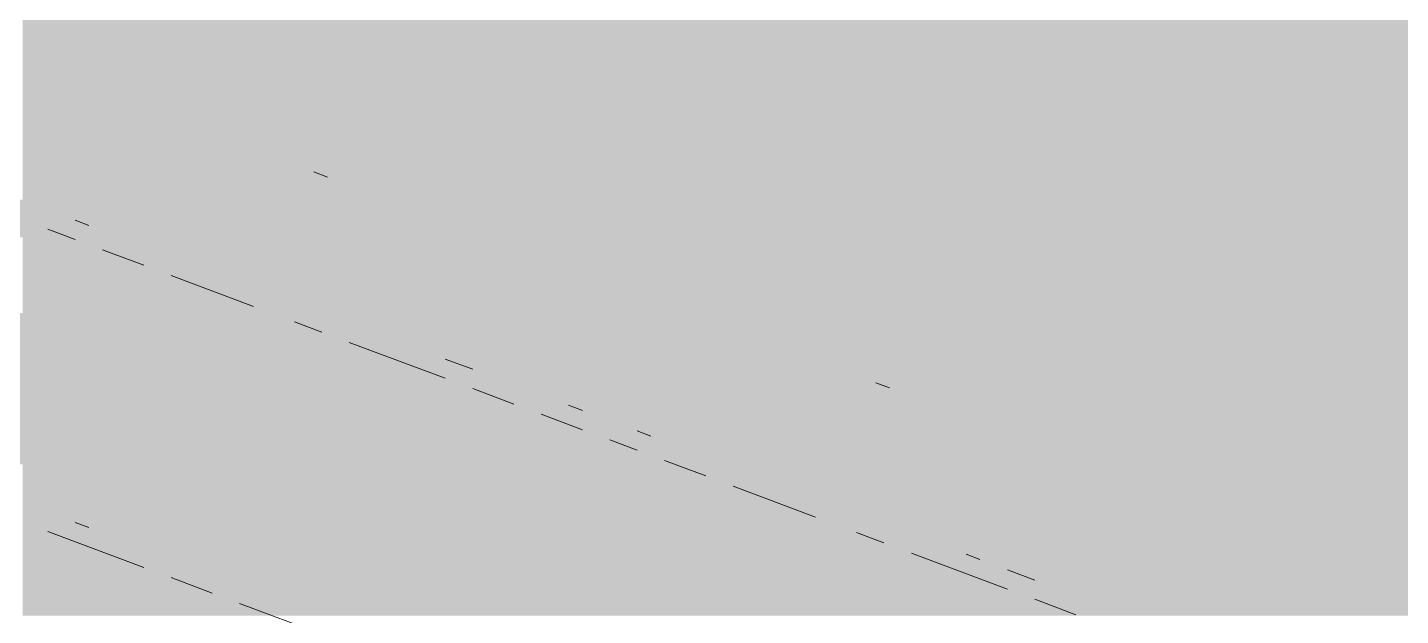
# Paper-space layout '03 3D Building and Roof' of a CAD drawing. Header units: millimetres. Extents: x 5 to 415, y 5 to 292.
# Drawn here: x 169.2 to 175.43, y 112.69 to 115.35 of the extents above; entities that cross this region are included whole.
import ezdxf

# ---------------------------------------------------------------- set-up
doc = ezdxf.new("R2010")
doc.units = ezdxf.units.MM
doc.layers.add('EXISTING', color=7, linetype='Continuous')
doc.layers.add('IMAGES', color=7, linetype='Continuous')

# ---------------------------------------------------------------- blocks, each defined once
blk = doc.blocks.new('SHEET_03')
at = {"layer": 'EXISTING', "color": 250, "lineweight": 9}
for p, q in [((170.5639, 114.6732), (170.5017, 114.6965)), ((169.4198, 114.4775), (169.482, 114.4542)), ((169.4198, 114.3901), (169.2954, 114.4367)), ((169.7307, 114.2736), (169.5441, 114.3435)), ((170.2281, 114.0873), (169.855, 114.2271)), ((170.539, 113.9708), (170.4146, 114.0174)), ((171.0986, 113.7612), (170.6633, 113.9243)), ((171.0986, 113.8486), (171.2229, 113.802)), ((171.4095, 113.6447), (171.2229, 113.7146)), ((173.1132, 113.7182), (173.051, 113.7415)), ((171.7204, 113.5283), (171.5338, 113.5982)), ((171.6582, 113.639), (171.7204, 113.6157)), ((171.9691, 113.4351), (171.8447, 113.4817)), ((171.9691, 113.5225), (172.0313, 113.4992)), ((172.28, 113.3187), (172.0934, 113.3885)), ((172.7774, 113.1323), (172.4043, 113.2721)), ((169.4198, 113.1081), (169.482, 113.0848)), ((169.7307, 112.9043), (169.2954, 113.0673)), ((173.0883, 113.0159), (172.9639, 113.0624)), ((173.6479, 112.8062), (173.2126, 112.9693)), ((173.4613, 112.9635), (173.5235, 112.9402)), ((170.0416, 112.7878), (169.855, 112.8577)), ((173.6479, 112.8936), (173.7722, 112.847)), ((170.539, 112.6015), (170.1659, 112.7412)), ((173.9588, 112.6898), (173.7722, 112.7596))]:
    blk.add_line(p, q, dxfattribs=at)
at = {"layer": 'IMAGES', "color": 7}
for points in [[(169.1812, 115.2571), (169.3526, 115.2571), (169.1812, 115.4286), (169.3526, 115.4286)], [(169.3526, 115.0857), (169.5239, 115.0857), (169.3526, 115.4286), (169.5239, 115.4286)], [(169.5239, 115.2571), (174.8362, 115.2571), (169.5239, 115.4286), (174.8362, 115.4286)], [(174.8362, 115.2571), (175.1789, 115.2571), (174.8362, 115.4286), (175.1789, 115.4286)], [(175.1789, 115.2571), (175.3503, 115.2571), (175.1789, 115.4286), (175.3503, 115.4286)], [(175.3503, 115.2571), (175.5217, 115.2571), (175.3503, 115.4286), (175.5217, 115.4286)], [(169.1812, 115.0857), (169.3526, 115.0857), (169.1812, 115.2571), (169.3526, 115.2571)], [(169.5239, 115.0857), (169.6953, 115.0857), (169.5239, 115.2571), (169.6953, 115.2571)], [(169.6953, 115.0857), (169.8667, 115.0857), (169.6953, 115.2571), (169.8667, 115.2571)], [(169.8667, 115.0857), (175.3503, 115.0857), (169.8667, 115.2571), (175.3503, 115.2571)], [(175.3503, 115.0857), (175.5217, 115.0857), (175.3503, 115.2571), (175.5217, 115.2571)], [(169.1812, 114.7429), (169.3526, 114.7429), (169.1812, 115.0857), (169.3526, 115.0857)], [(169.3526, 114.9143), (169.5239, 114.9143), (169.3526, 115.0857), (169.5239, 115.0857)], [(169.5239, 114.9143), (169.6953, 114.9143), (169.5239, 115.0857), (169.6953, 115.0857)], [(169.6953, 114.9143), (169.8667, 114.9143), (169.6953, 115.0857), (169.8667, 115.0857)], [(169.8667, 114.9143), (170.038, 114.9143), (169.8667, 115.0857), (170.038, 115.0857)], [(170.038, 114.9143), (175.693, 114.9143), (170.038, 115.0857), (175.693, 115.0857)], [(169.3526, 114.7429), (170.038, 114.7429), (169.3526, 114.9143), (170.038, 114.9143)], [(170.038, 114.7429), (170.3808, 114.7429), (170.038, 114.9143), (170.3808, 114.9143)], [(170.3808, 114.7429), (170.5521, 114.7429), (170.3808, 114.9143), (170.5521, 114.9143)], [(170.5521, 114.7429), (170.7235, 114.7429), (170.5521, 114.9143), (170.7235, 114.9143)], [(170.7235, 114.7429), (171.0662, 114.7429), (170.7235, 114.9143), (171.0662, 114.9143)], [(171.0662, 114.7429), (176.2071, 114.7429), (171.0662, 114.9143), (176.2071, 114.9143)], [(169.1812, 114.5714), (169.3526, 114.5714), (169.1812, 114.7429), (169.3526, 114.7429)], [(169.3526, 114.5714), (169.5239, 114.5714), (169.3526, 114.7429), (169.5239, 114.7429)], [(169.5239, 114.5714), (169.6953, 114.5714), (169.5239, 114.7429), (169.6953, 114.7429)], [(169.6953, 114.5714), (170.3808, 114.5714), (169.6953, 114.7429), (170.3808, 114.7429)], [(170.3808, 114.5714), (170.5521, 114.5714), (170.3808, 114.7429), (170.5521, 114.7429)], [(170.5521, 114.5714), (170.7235, 114.5714), (170.5521, 114.7429), (170.7235, 114.7429)], [(170.7235, 114.5714), (170.8949, 114.5714), (170.7235, 114.7429), (170.8949, 114.7429)], [(170.8949, 114.5714), (171.0662, 114.5714), (170.8949, 114.7429), (171.0662, 114.7429)], [(171.0662, 114.5714), (171.2376, 114.5714), (171.0662, 114.7429), (171.2376, 114.7429)], [(171.2376, 114.5714), (171.4089, 114.5714), (171.2376, 114.7429), (171.4089, 114.7429)], [(171.4089, 114.5714), (171.5803, 114.5714), (171.4089, 114.7429), (171.5803, 114.7429)], [(171.5803, 114.5714), (176.7212, 114.5714), (171.5803, 114.7429), (176.7212, 114.7429)], [(169.0099, 114.4), (169.3526, 114.4), (169.0099, 114.5714), (169.3526, 114.5714)], [(169.3526, 114.2286), (169.5239, 114.2286), (169.3526, 114.5714), (169.5239, 114.5714)], [(169.5239, 114.4), (169.6953, 114.4), (169.5239, 114.5714), (169.6953, 114.5714)], [(169.6953, 114.4), (169.8667, 114.4), (169.6953, 114.5714), (169.8667, 114.5714)], [(169.8667, 114.4), (170.038, 114.4), (169.8667, 114.5714), (170.038, 114.5714)], [(170.038, 114.4), (170.5521, 114.4), (170.038, 114.5714), (170.5521, 114.5714)], [(170.5521, 114.4), (170.7235, 114.4), (170.5521, 114.5714), (170.7235, 114.5714)], [(170.7235, 114.4), (170.8949, 114.4), (170.7235, 114.5714), (170.8949, 114.5714)], [(170.8949, 114.4), (171.0662, 114.4), (170.8949, 114.5714), (171.0662, 114.5714)], [(171.0662, 114.4), (171.2376, 114.4), (171.0662, 114.5714), (171.2376, 114.5714)], [(171.2376, 114.4), (171.4089, 114.4), (171.2376, 114.5714), (171.4089, 114.5714)], [(171.4089, 114.4), (171.5803, 114.4), (171.4089, 114.5714), (171.5803, 114.5714)], [(171.5803, 114.4), (171.923, 114.4), (171.5803, 114.5714), (171.923, 114.5714)], [(171.923, 114.4), (177.0639, 114.4), (171.923, 114.5714), (177.0639, 114.5714)], [(169.1812, 114.2286), (169.3526, 114.2286), (169.1812, 114.4), (169.3526, 114.4)], [(169.5239, 114.2286), (169.8667, 114.2286), (169.5239, 114.4), (169.8667, 114.4)], [(169.8667, 114.2286), (170.038, 114.2286), (169.8667, 114.4), (170.038, 114.4)], [(170.038, 114.2286), (170.5521, 114.2286), (170.038, 114.4), (170.5521, 114.4)], [(170.5521, 114.2286), (170.8949, 114.2286), (170.5521, 114.4), (170.8949, 114.4)], [(170.8949, 114.2286), (171.0662, 114.2286), (170.8949, 114.4), (171.0662, 114.4)], [(171.0662, 114.2286), (171.2376, 114.2286), (171.0662, 114.4), (171.2376, 114.4)], [(171.2376, 114.2286), (171.4089, 114.2286), (171.2376, 114.4), (171.4089, 114.4)], [(171.4089, 114.2286), (171.5803, 114.2286), (171.4089, 114.4), (171.5803, 114.4)], [(171.5803, 114.2286), (171.7517, 114.2286), (171.5803, 114.4), (171.7517, 114.4)], [(171.7517, 114.2286), (171.923, 114.2286), (171.7517, 114.4), (171.923, 114.4)], [(171.923, 114.2286), (172.4371, 114.2286), (171.923, 114.4), (172.4371, 114.4)], [(172.4371, 114.2286), (177.578, 114.2286), (172.4371, 114.4), (177.578, 114.4)], [(169.1812, 114.0571), (169.5239, 114.0571), (169.1812, 114.2286), (169.5239, 114.2286)], [(169.5239, 114.0571), (169.6953, 114.0571), (169.5239, 114.2286), (169.6953, 114.2286)], [(169.6953, 114.0571), (169.8667, 114.0571), (169.6953, 114.2286), (169.8667, 114.2286)], [(169.8667, 114.0571), (170.2094, 114.0571), (169.8667, 114.2286), (170.2094, 114.2286)], [(170.2094, 114.0571), (170.3808, 114.0571), (170.2094, 114.2286), (170.3808, 114.2286)], [(170.3808, 114.0571), (170.5521, 114.0571), (170.3808, 114.2286), (170.5521, 114.2286)], [(170.5521, 114.0571), (170.7235, 114.0571), (170.5521, 114.2286), (170.7235, 114.2286)], [(170.7235, 114.0571), (170.8949, 114.0571), (170.7235, 114.2286), (170.8949, 114.2286)], [(170.8949, 114.0571), (171.4089, 114.0571), (170.8949, 114.2286), (171.4089, 114.2286)], [(171.4089, 114.0571), (171.5803, 114.0571), (171.4089, 114.2286), (171.5803, 114.2286)], [(171.5803, 114.0571), (171.923, 114.0571), (171.5803, 114.2286), (171.923, 114.2286)], [(171.923, 114.0571), (172.0944, 114.0571), (171.923, 114.2286), (172.0944, 114.2286)], [(172.0944, 114.0571), (172.2658, 114.0571), (172.0944, 114.2286), (172.2658, 114.2286)], [(172.2658, 114.0571), (172.4371, 114.0571), (172.2658, 114.2286), (172.4371, 114.2286)], [(172.4371, 114.0571), (172.6085, 114.0571), (172.4371, 114.2286), (172.6085, 114.2286)], [(172.6085, 114.0571), (177.9207, 114.0571), (172.6085, 114.2286), (177.9207, 114.2286)], [(168.6671, 113.8857), (169.5239, 113.8857), (168.6671, 114.0571), (169.5239, 114.0571)], [(169.5239, 113.8857), (169.6953, 113.8857), (169.5239, 114.0571), (169.6953, 114.0571)], [(169.6953, 113.8857), (170.038, 113.8857), (169.6953, 114.0571), (170.038, 114.0571)], [(170.038, 113.8857), (170.2094, 113.8857), (170.038, 114.0571), (170.2094, 114.0571)], [(170.2094, 113.8857), (170.3808, 113.8857), (170.2094, 114.0571), (170.3808, 114.0571)], [(170.3808, 113.8857), (170.7235, 113.8857), (170.3808, 114.0571), (170.7235, 114.0571)], [(170.7235, 113.8857), (170.8949, 113.8857), (170.7235, 114.0571), (170.8949, 114.0571)], [(170.8949, 113.8857), (171.7517, 113.8857), (170.8949, 114.0571), (171.7517, 114.0571)], [(171.7517, 113.7143), (171.923, 113.7143), (171.7517, 114.0571), (171.923, 114.0571)], [(171.923, 113.8857), (172.0944, 113.8857), (171.923, 114.0571), (172.0944, 114.0571)], [(172.0944, 113.8857), (172.2658, 113.8857), (172.0944, 114.0571), (172.2658, 114.0571)], [(172.2658, 113.8857), (172.4371, 113.8857), (172.2658, 114.0571), (172.4371, 114.0571)], [(172.4371, 113.8857), (172.9512, 113.8857), (172.4371, 114.0571), (172.9512, 114.0571)], [(172.9512, 113.8857), (173.2939, 113.8857), (172.9512, 114.0571), (173.2939, 114.0571)], [(173.2939, 113.8857), (178.6062, 113.8857), (173.2939, 114.0571), (178.6062, 114.0571)], [(168.6671, 113.7143), (170.038, 113.7143), (168.6671, 113.8857), (170.038, 113.8857)], [(170.038, 113.7143), (170.2094, 113.7143), (170.038, 113.8857), (170.2094, 113.8857)], [(170.2094, 113.7143), (170.3808, 113.7143), (170.2094, 113.8857), (170.3808, 113.8857)], [(170.3808, 113.7143), (170.5521, 113.7143), (170.3808, 113.8857), (170.5521, 113.8857)], [(170.5521, 113.7143), (170.7235, 113.7143), (170.5521, 113.8857), (170.7235, 113.8857)], [(170.7235, 113.7143), (170.8949, 113.7143), (170.7235, 113.8857), (170.8949, 113.8857)], [(170.8949, 113.7143), (171.0662, 113.7143), (170.8949, 113.8857), (171.0662, 113.8857)], [(171.0662, 113.7143), (171.2376, 113.7143), (171.0662, 113.8857), (171.2376, 113.8857)], [(171.2376, 113.7143), (171.4089, 113.7143), (171.2376, 113.8857), (171.4089, 113.8857)], [(171.4089, 113.7143), (171.5803, 113.7143), (171.4089, 113.8857), (171.5803, 113.8857)], [(171.5803, 113.7143), (171.7517, 113.7143), (171.5803, 113.8857), (171.7517, 113.8857)], [(171.923, 113.7143), (172.2658, 113.7143), (171.923, 113.8857), (172.2658, 113.8857)], [(172.2658, 113.5429), (172.4371, 113.5429), (172.2658, 113.8857), (172.4371, 113.8857)], [(172.4371, 113.7143), (172.7798, 113.7143), (172.4371, 113.8857), (172.7798, 113.8857)], [(172.7798, 113.7143), (172.9512, 113.7143), (172.7798, 113.8857), (172.9512, 113.8857)], [(172.9512, 113.5429), (173.2939, 113.5429), (172.9512, 113.8857), (173.2939, 113.8857)], [(173.2939, 113.7143), (173.4653, 113.7143), (173.2939, 113.8857), (173.4653, 113.8857)], [(173.4653, 113.7143), (173.808, 113.7143), (173.4653, 113.8857), (173.808, 113.8857)], [(173.808, 113.7143), (179.1203, 113.7143), (173.808, 113.8857), (179.1203, 113.8857)], [(169.0099, 113.5429), (170.3808, 113.5429), (169.0099, 113.7143), (170.3808, 113.7143)], [(170.3808, 113.5429), (170.5521, 113.5429), (170.3808, 113.7143), (170.5521, 113.7143)], [(170.5521, 113.5429), (170.8949, 113.5429), (170.5521, 113.7143), (170.8949, 113.7143)], [(170.8949, 113.5429), (171.0662, 113.5429), (170.8949, 113.7143), (171.0662, 113.7143)], [(171.0662, 113.5429), (171.2376, 113.5429), (171.0662, 113.7143), (171.2376, 113.7143)], [(171.2376, 113.5429), (171.5803, 113.5429), (171.2376, 113.7143), (171.5803, 113.7143)], [(171.5803, 113.5429), (171.7517, 113.5429), (171.5803, 113.7143), (171.7517, 113.7143)], [(171.7517, 113.5429), (171.923, 113.5429), (171.7517, 113.7143), (171.923, 113.7143)], [(171.923, 113.5429), (172.0944, 113.5429), (171.923, 113.7143), (172.0944, 113.7143)], [(172.0944, 113.5429), (172.2658, 113.5429), (172.0944, 113.7143), (172.2658, 113.7143)], [(172.4371, 113.5429), (172.9512, 113.5429), (172.4371, 113.7143), (172.9512, 113.7143)], [(173.2939, 113.5429), (173.4653, 113.5429), (173.2939, 113.7143), (173.4653, 113.7143)], [(173.4653, 113.5429), (173.6367, 113.5429), (173.4653, 113.7143), (173.6367, 113.7143)], [(173.6367, 113.5429), (173.808, 113.5429), (173.6367, 113.7143), (173.808, 113.7143)], [(173.808, 113.5429), (174.1508, 113.5429), (173.808, 113.7143), (174.1508, 113.7143)], [(174.1508, 113.5429), (179.2916, 113.5429), (174.1508, 113.7143), (179.2916, 113.7143)], [(168.6671, 113.3714), (169.5239, 113.3714), (168.6671, 113.5429), (169.5239, 113.5429)], [(169.5239, 113.3714), (170.8949, 113.3714), (169.5239, 113.5429), (170.8949, 113.5429)], [(170.8949, 113.3714), (171.0662, 113.3714), (170.8949, 113.5429), (171.0662, 113.5429)], [(171.0662, 113.3714), (171.2376, 113.3714), (171.0662, 113.5429), (171.2376, 113.5429)], [(171.2376, 113.3714), (171.4089, 113.3714), (171.2376, 113.5429), (171.4089, 113.5429)], [(171.4089, 113.3714), (171.5803, 113.3714), (171.4089, 113.5429), (171.5803, 113.5429)], [(171.5803, 113.3714), (171.7517, 113.3714), (171.5803, 113.5429), (171.7517, 113.5429)], [(171.7517, 113.3714), (172.0944, 113.3714), (171.7517, 113.5429), (172.0944, 113.5429)], [(172.0944, 113.3714), (172.2658, 113.3714), (172.0944, 113.5429), (172.2658, 113.5429)], [(172.2658, 113.3714), (172.4371, 113.3714), (172.2658, 113.5429), (172.4371, 113.5429)], [(172.4371, 113.3714), (172.6085, 113.3714), (172.4371, 113.5429), (172.6085, 113.5429)], [(172.6085, 113.3714), (172.7798, 113.3714), (172.6085, 113.5429), (172.7798, 113.5429)], [(172.7798, 113.3714), (173.1226, 113.3714), (172.7798, 113.5429), (173.1226, 113.5429)], [(173.1226, 113.3714), (173.2939, 113.3714), (173.1226, 113.5429), (173.2939, 113.5429)], [(173.2939, 113.3714), (173.4653, 113.3714), (173.2939, 113.5429), (173.4653, 113.5429)], [(173.4653, 113.3714), (173.6367, 113.3714), (173.4653, 113.5429), (173.6367, 113.5429)], [(173.6367, 113.3714), (173.808, 113.3714), (173.6367, 113.5429), (173.808, 113.5429)], [(173.808, 113.3714), (173.9794, 113.3714), (173.808, 113.5429), (173.9794, 113.5429)], [(173.9794, 113.3714), (174.1508, 113.3714), (173.9794, 113.5429), (174.1508, 113.5429)], [(174.1508, 113.3714), (174.3221, 113.3714), (174.1508, 113.5429), (174.3221, 113.5429)], [(174.3221, 113.3714), (179.9771, 113.3714), (174.3221, 113.5429), (179.9771, 113.5429)], [(169.1812, 113.2), (169.5239, 113.2), (169.1812, 113.3714), (169.5239, 113.3714)], [(169.5239, 113.2), (169.6953, 113.2), (169.5239, 113.3714), (169.6953, 113.3714)], [(169.6953, 113.2), (170.038, 113.2), (169.6953, 113.3714), (170.038, 113.3714)], [(170.038, 113.2), (171.4089, 113.2), (170.038, 113.3714), (171.4089, 113.3714)], [(171.4089, 113.2), (171.5803, 113.2), (171.4089, 113.3714), (171.5803, 113.3714)], [(171.5803, 113.2), (171.7517, 113.2), (171.5803, 113.3714), (171.7517, 113.3714)], [(171.7517, 113.2), (172.0944, 113.2), (171.7517, 113.3714), (172.0944, 113.3714)], [(172.0944, 113.2), (172.2658, 113.2), (172.0944, 113.3714), (172.2658, 113.3714)], [(172.2658, 113.2), (172.4371, 113.2), (172.2658, 113.3714), (172.4371, 113.3714)], [(172.4371, 113.2), (172.6085, 113.2), (172.4371, 113.3714), (172.6085, 113.3714)], [(172.6085, 113.2), (172.7798, 113.2), (172.6085, 113.3714), (172.7798, 113.3714)], [(172.7798, 113.2), (173.1226, 113.2), (172.7798, 113.3714), (173.1226, 113.3714)], [(173.1226, 113.2), (173.6367, 113.2), (173.1226, 113.3714), (173.6367, 113.3714)], [(173.6367, 113.2), (173.808, 113.2), (173.6367, 113.3714), (173.808, 113.3714)], [(173.808, 113.2), (174.1508, 113.2), (173.808, 113.3714), (174.1508, 113.3714)], [(174.1508, 113.2), (174.3221, 113.2), (174.1508, 113.3714), (174.3221, 113.3714)], [(174.3221, 113.2), (174.4935, 113.2), (174.3221, 113.3714), (174.4935, 113.3714)], [(174.4935, 113.2), (175.0076, 113.2), (174.4935, 113.3714), (175.0076, 113.3714)], [(175.0076, 113.2), (180.4912, 113.2), (175.0076, 113.3714), (180.4912, 113.3714)], [(169.1812, 113.0286), (169.5239, 113.0286), (169.1812, 113.2), (169.5239, 113.2)], [(169.5239, 113.0286), (169.6953, 113.0286), (169.5239, 113.2), (169.6953, 113.2)], [(169.6953, 113.0286), (169.8667, 113.0286), (169.6953, 113.2), (169.8667, 113.2)], [(169.8667, 113.0286), (170.038, 113.0286), (169.8667, 113.2), (170.038, 113.2)], [(170.038, 113.0286), (170.2094, 113.0286), (170.038, 113.2), (170.2094, 113.2)], [(170.2094, 113.0286), (170.3808, 113.0286), (170.2094, 113.2), (170.3808, 113.2)], [(170.3808, 113.0286), (171.7517, 113.0286), (170.3808, 113.2), (171.7517, 113.2)], [(171.7517, 113.0286), (172.0944, 113.0286), (171.7517, 113.2), (172.0944, 113.2)], [(172.0944, 113.0286), (172.2658, 113.0286), (172.0944, 113.2), (172.2658, 113.2)], [(172.2658, 113.0286), (172.4371, 113.0286), (172.2658, 113.2), (172.4371, 113.2)], [(172.4371, 113.0286), (172.6085, 113.0286), (172.4371, 113.2), (172.6085, 113.2)], [(172.6085, 113.0286), (172.9512, 113.0286), (172.6085, 113.2), (172.9512, 113.2)], [(172.9512, 112.8571), (173.1226, 112.8571), (172.9512, 113.2), (173.1226, 113.2)], [(173.1226, 113.0286), (173.2939, 113.0286), (173.1226, 113.2), (173.2939, 113.2)], [(173.2939, 113.0286), (173.4653, 113.0286), (173.2939, 113.2), (173.4653, 113.2)], [(173.4653, 113.0286), (173.808, 113.0286), (173.4653, 113.2), (173.808, 113.2)], [(173.808, 113.0286), (173.9794, 113.0286), (173.808, 113.2), (173.9794, 113.2)], [(173.9794, 113.0286), (174.4935, 113.0286), (173.9794, 113.2), (174.4935, 113.2)], [(174.4935, 113.0286), (174.6648, 113.0286), (174.4935, 113.2), (174.6648, 113.2)], [(174.6648, 113.0286), (175.0076, 113.0286), (174.6648, 113.2), (175.0076, 113.2)], [(175.0076, 113.0286), (175.1789, 113.0286), (175.0076, 113.2), (175.1789, 113.2)], [(175.1789, 113.0286), (180.8339, 113.0286), (175.1789, 113.2), (180.8339, 113.2)], [(169.1812, 112.8571), (169.3526, 112.8571), (169.1812, 113.0286), (169.3526, 113.0286)], [(169.3526, 112.8571), (169.5239, 112.8571), (169.3526, 113.0286), (169.5239, 113.0286)], [(169.5239, 112.8571), (169.8667, 112.8571), (169.5239, 113.0286), (169.8667, 113.0286)], [(169.8667, 112.8571), (170.038, 112.8571), (169.8667, 113.0286), (170.038, 113.0286)], [(170.038, 112.8571), (170.2094, 112.8571), (170.038, 113.0286), (170.2094, 113.0286)], [(170.2094, 112.8571), (170.3808, 112.8571), (170.2094, 113.0286), (170.3808, 113.0286)], [(170.3808, 112.8571), (170.5521, 112.8571), (170.3808, 113.0286), (170.5521, 113.0286)], [(170.5521, 112.8571), (170.7235, 112.8571), (170.5521, 113.0286), (170.7235, 113.0286)], [(170.7235, 112.8571), (170.8949, 112.8571), (170.7235, 113.0286), (170.8949, 113.0286)], [(170.8949, 112.8571), (171.0662, 112.8571), (170.8949, 113.0286), (171.0662, 113.0286)], [(171.0662, 112.8571), (171.2376, 112.8571), (171.0662, 113.0286), (171.2376, 113.0286)], [(171.2376, 112.8571), (172.4371, 112.8571), (171.2376, 113.0286), (172.4371, 113.0286)], [(172.4371, 112.8571), (172.6085, 112.8571), (172.4371, 113.0286), (172.6085, 113.0286)], [(172.6085, 112.8571), (172.7798, 112.8571), (172.6085, 113.0286), (172.7798, 113.0286)], [(172.7798, 112.8571), (172.9512, 112.8571), (172.7798, 113.0286), (172.9512, 113.0286)], [(173.1226, 112.8571), (173.4653, 112.8571), (173.1226, 113.0286), (173.4653, 113.0286)], [(173.4653, 112.8571), (173.808, 112.8571), (173.4653, 113.0286), (173.808, 113.0286)], [(173.808, 112.8571), (173.9794, 112.8571), (173.808, 113.0286), (173.9794, 113.0286)], [(173.9794, 112.8571), (174.1508, 112.8571), (173.9794, 113.0286), (174.1508, 113.0286)], [(174.1508, 112.8571), (175.0076, 112.8571), (174.1508, 113.0286), (175.0076, 113.0286)], [(175.0076, 112.8571), (175.3503, 112.8571), (175.0076, 113.0286), (175.3503, 113.0286)], [(175.3503, 112.8571), (175.5217, 112.8571), (175.3503, 113.0286), (175.5217, 113.0286)], [(169.1812, 112.6857), (169.3526, 112.6857), (169.1812, 112.8571), (169.3526, 112.8571)], [(169.3526, 112.6857), (169.5239, 112.6857), (169.3526, 112.8571), (169.5239, 112.8571)], [(169.5239, 112.6857), (169.6953, 112.6857), (169.5239, 112.8571), (169.6953, 112.8571)], [(169.6953, 112.6857), (169.8667, 112.6857), (169.6953, 112.8571), (169.8667, 112.8571)], [(169.8667, 112.6857), (170.038, 112.6857), (169.8667, 112.8571), (170.038, 112.8571)], [(170.038, 112.6857), (170.2094, 112.6857), (170.038, 112.8571), (170.2094, 112.8571)], [(170.2094, 112.6857), (170.3808, 112.6857), (170.2094, 112.8571), (170.3808, 112.8571)], [(170.3808, 112.6857), (170.7235, 112.6857), (170.3808, 112.8571), (170.7235, 112.8571)], [(170.7235, 112.6857), (171.0662, 112.6857), (170.7235, 112.8571), (171.0662, 112.8571)], [(171.0662, 112.6857), (171.2376, 112.6857), (171.0662, 112.8571), (171.2376, 112.8571)], [(171.2376, 112.6857), (171.4089, 112.6857), (171.2376, 112.8571), (171.4089, 112.8571)], [(171.4089, 112.6857), (172.6085, 112.6857), (171.4089, 112.8571), (172.6085, 112.8571)], [(172.6085, 112.6857), (172.9512, 112.6857), (172.6085, 112.8571), (172.9512, 112.8571)], [(172.9512, 112.6857), (173.1226, 112.6857), (172.9512, 112.8571), (173.1226, 112.8571)], [(173.1226, 112.6857), (173.2939, 112.6857), (173.1226, 112.8571), (173.2939, 112.8571)], [(173.2939, 112.6857), (173.4653, 112.6857), (173.2939, 112.8571), (173.4653, 112.8571)], [(173.4653, 112.6857), (173.6367, 112.6857), (173.4653, 112.8571), (173.6367, 112.8571)], [(173.6367, 112.6857), (173.808, 112.6857), (173.6367, 112.8571), (173.808, 112.8571)], [(173.808, 112.6857), (173.9794, 112.6857), (173.808, 112.8571), (173.9794, 112.8571)], [(173.9794, 112.6857), (174.1508, 112.6857), (173.9794, 112.8571), (174.1508, 112.8571)], [(174.1508, 112.6857), (174.4935, 112.6857), (174.1508, 112.8571), (174.4935, 112.8571)], [(174.4935, 112.6857), (174.6648, 112.6857), (174.4935, 112.8571), (174.6648, 112.8571)], [(174.6648, 112.6857), (175.3503, 112.6857), (174.6648, 112.8571), (175.3503, 112.8571)], [(175.3503, 112.6857), (175.5217, 112.6857), (175.3503, 112.8571), (175.5217, 112.8571)]]:
    blk.add_solid(points, dxfattribs=at)

psp = doc.layouts.new('03 3D Building and Roof')

# ---------------------------------------------------------------- block references
psp.add_blockref('SHEET_03', (0, 0))

doc.saveas('drawing.dxf')
